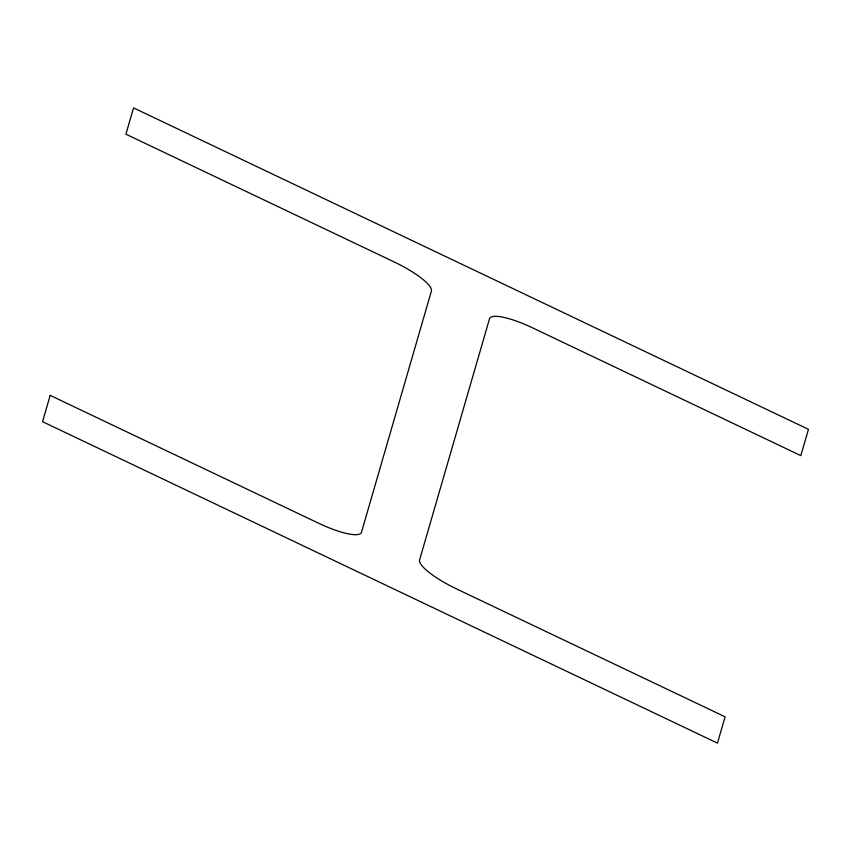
<?xml version="1.0" encoding="UTF-8"?>
<svg xmlns="http://www.w3.org/2000/svg" width="851" height="851" viewBox="0 0 851 851"><rect width="100%" height="100%" fill="white"/><g stroke="black" fill="none" stroke-linecap="round" stroke-linejoin="round"><path stroke-width="1.28" d="M50.177 395.375L42.55 421.681L717.467 743.125L725.095 716.819L456.849 589.062A44.507 10.318 26 0 1 419.607 559.894L489.506 318.785A44.507 10.318 26 0 1 532.577 327.858L800.823 455.625L808.45 429.319L133.533 107.875L125.905 134.181L394.151 261.938A44.507 10.318 26 0 1 431.393 291.106L361.494 532.215A44.507 10.318 26 0 1 318.423 523.142L50.177 395.375"/></g></svg>
